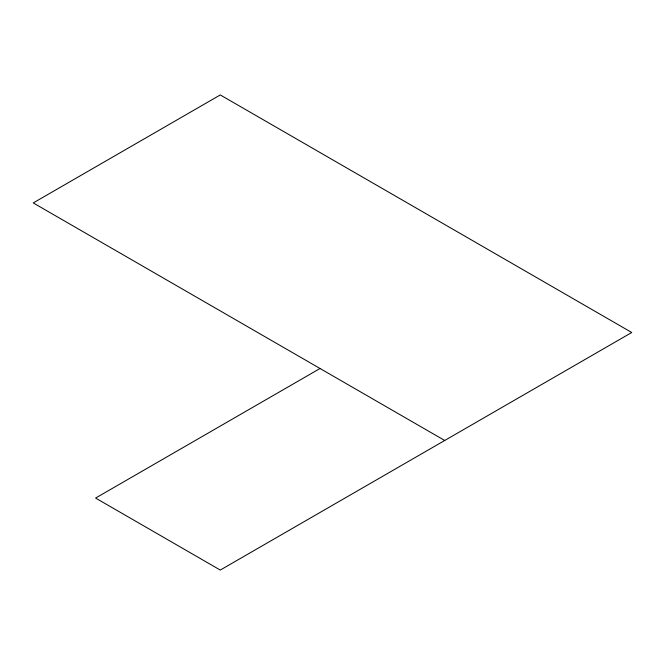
<?xml version="1.0" encoding="UTF-8"?>
<svg xmlns="http://www.w3.org/2000/svg" width="665" height="665" viewBox="0 0 665 665"><rect width="100%" height="100%" fill="white"/><g stroke="black" fill="none" stroke-linecap="round" stroke-linejoin="round"><path stroke-width="1" d="M320.031 368.493L95.594 498.068L220.281 570.063L631.75 332.5L220.281 94.937L33.25 202.925L444.719 440.479"/></g></svg>
